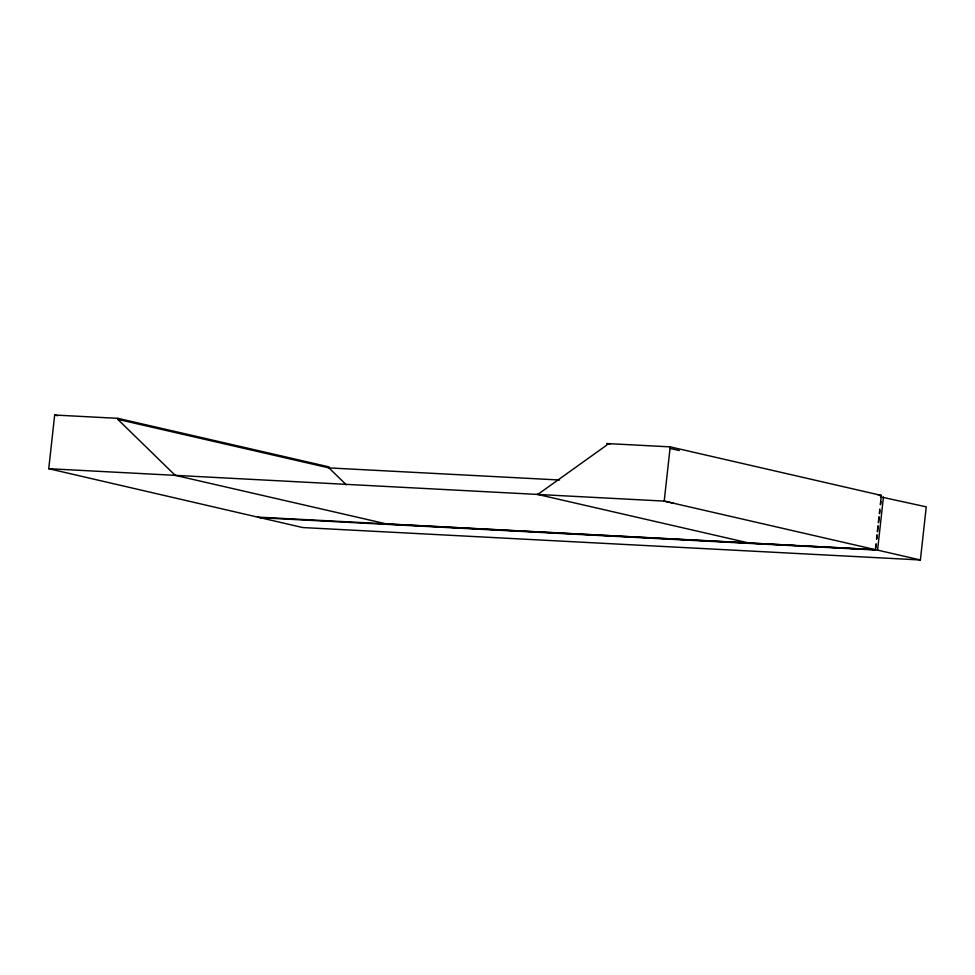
<?xml version="1.0" encoding="UTF-8"?>
<svg xmlns="http://www.w3.org/2000/svg" width="975" height="975" viewBox="0 0 975 975"><rect width="100%" height="100%" fill="white"/><g stroke="black" fill="none" stroke-linecap="round" stroke-linejoin="round"><path stroke-width="1.46" d="M880.437 496.848L926.25 506.842L920.388 559.967L302.677 527.548L48.75 468.707L54.673 415.033L117.902 418.348L329.062 466.903L328.953 467.903L346.283 484.807M175.207 475.349L664.207 501.101L875.367 549.656L386.868 524.014L175.207 475.349L117.792 419.347L117.902 418.348M880.364 504.465L881.363 495.422L670.203 446.867L606.974 443.552L606.791 445.1L537.749 494.459M670.203 446.867L664.207 501.101L673.481 503.21M875.538 548.145L876.037 543.623M876.537 539.102L877.037 534.592M877.366 531.57L878.036 525.549M878.365 522.539L879.036 516.506M879.365 513.496L879.864 508.974M875.708 548.182L876.037 545.171M876.708 539.151L877.037 536.14M877.537 531.631L878.036 527.109M878.536 522.6L879.036 518.078M879.535 513.569L879.864 510.559M880.535 504.538L880.864 501.528M920.388 559.967L877.573 550.119L883.435 496.994M878.353 495.263L881.363 495.422M559.553 480.005L328.953 467.903L117.792 419.347M48.75 468.707L175.293 475.349M257.51 517.103L748.422 542.904M795.649 545.476L748.91 543.014L537.262 494.349M798.659 545.634L869.517 549.376M872.527 549.534L875.538 549.693M259.862 517.713L877.573 550.119M670.02 448.415L679.295 450.535M606.974 443.552L609.923 444.222M54.673 415.033L57.635 415.716"/></g></svg>
